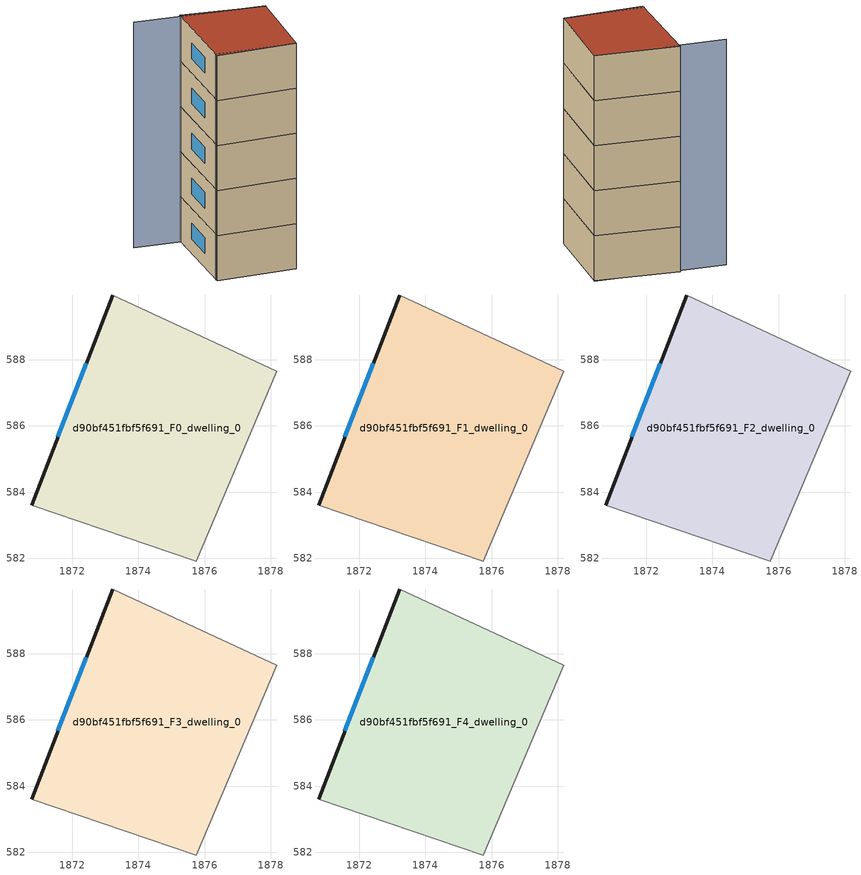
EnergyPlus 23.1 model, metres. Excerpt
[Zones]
d90bf451fbf5f691_F0_dwelling_0
 floor ground (EU_floor_Construction): 1878.19,587.65 1875.76,581.92 1870.78,583.61 1873.23,589.95 z0
 wall outside (EU_wall_Construction): 1873.23,589.95 1870.78,583.61 z0:3
 wall adiabatic (EU_wall_Construction): 1870.78,583.61 1875.76,581.92 1878.19,587.65 1873.23,589.95 z0:3
 window (EU_Window_Construction): 1872.43,587.89 1871.57,585.67 z0.98:2.02
d90bf451fbf5f691_F1_dwelling_0
 floor to d90bf451fbf5f691_F0_dwelling_0 (EU_floor_Construction): 1878.19,587.65 1875.76,581.92 1870.78,583.61 1873.23,589.95 z3
 wall outside (EU_wall_Construction): 1873.23,589.95 1870.78,583.61 z3:6
 wall adiabatic (EU_wall_Construction): 1870.78,583.61 1875.76,581.92 1878.19,587.65 1873.23,589.95 z3:6
 window (EU_Window_Construction): 1872.43,587.89 1871.57,585.67 z3.98:5.02
d90bf451fbf5f691_F2_dwelling_0
 floor to d90bf451fbf5f691_F1_dwelling_0 (EU_floor_Construction): 1878.19,587.65 1875.76,581.92 1870.78,583.61 1873.23,589.95 z6
 wall outside (EU_wall_Construction): 1873.23,589.95 1870.78,583.61 z6:9
 wall adiabatic (EU_wall_Construction): 1870.78,583.61 1875.76,581.92 1878.19,587.65 1873.23,589.95 z6:9
 window (EU_Window_Construction): 1872.43,587.89 1871.57,585.67 z6.98:8.02
d90bf451fbf5f691_F3_dwelling_0
 floor to d90bf451fbf5f691_F2_dwelling_0 (EU_floor_Construction): 1878.19,587.65 1875.76,581.92 1870.78,583.61 1873.23,589.95 z9
 wall outside (EU_wall_Construction): 1873.23,589.95 1870.78,583.61 z9:12
 wall adiabatic (EU_wall_Construction): 1870.78,583.61 1875.76,581.92 1878.19,587.65 1873.23,589.95 z9:12
 window (EU_Window_Construction): 1872.43,587.89 1871.57,585.67 z9.98:11.02
d90bf451fbf5f691_F4_dwelling_0
 floor to d90bf451fbf5f691_F3_dwelling_0 (EU_floor_Construction): 1878.19,587.65 1875.76,581.92 1870.78,583.61 1873.23,589.95 z12
 wall outside (EU_wall_Construction): 1873.23,589.95 1870.78,583.61 z12:15
 wall adiabatic (EU_wall_Construction): 1870.78,583.61 1875.76,581.92 1878.19,587.65 1873.23,589.95 z12:15
 window (EU_Window_Construction): 1872.43,587.89 1871.57,585.67 z12.98:14.02
 roof outside (EU_roof_Construction): 1875.76,581.92 1878.19,587.65 1873.23,589.95 1870.78,583.61 z15
shading: 1870.86,583.82 1875.76,581.92 / 1878.19,587.65 1870.35,590.97 z0:15
[Building]
EU S2 Campaign: North Axis=0; Terrain=City; Solar Distribution=FullExterior
[Site:Location]
Bologna: Latitude=44.5; Longitude=11.25; Time Zone=1; Elevation=37
[SizingPeriod:WeatherFileDays]
AnnualSizingPeriod: Begin Month=1; Begin Day of Month=1; End Month=12; End Day of Month=31; Day of Week for Start Day=Monday; Use Weather File Daylight Saving Period=No; Use Weather File Rain and Snow Indicators=No
[MATERIAL]
EU_InternalMass_Material: Roughness=MediumRough; Thickness=0.1; Conductivity=1; Density=1800; Specific Heat=900; Thermal Absorptance=0.9; Solar Absorptance=0.7; Visible Absorptance=0.7
[MATERIAL:NOMASS] Roughness=MediumRough; Thermal Absorptance=0.9; Solar Absorptance=0.7; Visible Absorptance=0.7
Name | Thermal Resistance
EU_wall_NoMass | 0.905828
EU_roof_NoMass | 0.37593
EU_floor_NoMass | 0.67114
[WINDOWMATERIAL:SIMPLEGLAZINGSYSTEM]
EU_Window_SimpleGlazing: UFactor=4.52486; Solar Heat Gain Coefficient=0.85; Visible Transmittance=0.85
[CONSTRUCTION]
EU_wall_Construction: EU_wall_NoMass
EU_roof_Construction: EU_roof_NoMass
EU_floor_Construction: EU_floor_NoMass
EU_Window_Construction: EU_Window_SimpleGlazing
EU_InternalMass_Construction: EU_InternalMass_Material
[ZONE] Type=1; Multiplier=1; Ceiling Height=autocalculate; Floor Area=autocalculate; Part of Total Floor Area=Yes
Name | Volume
d90bf451fbf5f691_F0_dwelling_0 | 104.567
d90bf451fbf5f691_F1_dwelling_0; d90bf451fbf5f691_F2_dwelling_0; d90bf451fbf5f691_F3_dwelling_0; d90bf451fbf5f691_F4_dwelling_0 | 104.566
[INTERNALMASS] Construction=EU_InternalMass_Construction; Surface Area=34.8557
Name | Zone or ZoneList
d90bf451fbf5f691_F0_dwelling_0_EU_InternalMass | d90bf451fbf5f691_F0_dwelling_0
d90bf451fbf5f691_F1_dwelling_0_EU_InternalMass | d90bf451fbf5f691_F1_dwelling_0
d90bf451fbf5f691_F2_dwelling_0_EU_InternalMass | d90bf451fbf5f691_F2_dwelling_0
d90bf451fbf5f691_F3_dwelling_0_EU_InternalMass | d90bf451fbf5f691_F3_dwelling_0
d90bf451fbf5f691_F4_dwelling_0_EU_InternalMass | d90bf451fbf5f691_F4_dwelling_0
[OTHEREQUIPMENT] Fuel Type=Electricity; Design Level Calculation Method=Watts/Area; Power per Zone Floor Area=1; Fraction Latent=0; Fraction Radiant=0; Fraction Lost=0; Carbon Dioxide Generation Rate=0; EndUse Subcategory=EU_Step8_InternalGains
Name | Zone or ZoneList or Space or SpaceList | Schedule
EU_Step8_InternalGain_d90bf451fbf5f691_F0_dwelling_0_f000 | d90bf451fbf5f691_F0_dwelling_0 | EU_Step8_GainSchedule_d90bf451fbf5f691_F0_dwelling_0_f000
EU_Step8_InternalGain_d90bf451fbf5f691_F1_dwelling_0_f000 | d90bf451fbf5f691_F1_dwelling_0 | EU_Step8_GainSchedule_d90bf451fbf5f691_F1_dwelling_0_f000
EU_Step8_InternalGain_d90bf451fbf5f691_F2_dwelling_0_f000 | d90bf451fbf5f691_F2_dwelling_0 | EU_Step8_GainSchedule_d90bf451fbf5f691_F2_dwelling_0_f000
EU_Step8_InternalGain_d90bf451fbf5f691_F3_dwelling_0_f000 | d90bf451fbf5f691_F3_dwelling_0 | EU_Step8_GainSchedule_d90bf451fbf5f691_F3_dwelling_0_f000
EU_Step8_InternalGain_d90bf451fbf5f691_F4_dwelling_0_f000 | d90bf451fbf5f691_F4_dwelling_0 | EU_Step8_GainSchedule_d90bf451fbf5f691_F4_dwelling_0_f000
[ZONEVENTILATION:DESIGNFLOWRATE] Schedule=EU_AlwaysOn; Design Flow Rate Calculation Method=AirChanges/Hour; Air Changes per Hour=0.73129; Ventilation Type=Natural; Fan Pressure Rise=0; Fan Total Efficiency=1; Constant Term Coefficient=1; Temperature Term Coefficient=0; Velocity Term Coefficient=0; Velocity Squared Term Coefficient=0; Minimum Indoor Temperature=-100; Maximum Indoor Temperature=100; Delta Temperature=-100; Minimum Outdoor Temperature=-100; Maximum Outdoor Temperature=100; Maximum Wind Speed=40
Name | Zone or ZoneList or Space or SpaceList
EU_ConstantAir_d90bf451fbf5f691_F0_dwelling_0 | d90bf451fbf5f691_F0_dwelling_0
EU_ConstantAir_d90bf451fbf5f691_F1_dwelling_0 | d90bf451fbf5f691_F1_dwelling_0
EU_ConstantAir_d90bf451fbf5f691_F2_dwelling_0 | d90bf451fbf5f691_F2_dwelling_0
EU_ConstantAir_d90bf451fbf5f691_F3_dwelling_0 | d90bf451fbf5f691_F3_dwelling_0
EU_ConstantAir_d90bf451fbf5f691_F4_dwelling_0 | d90bf451fbf5f691_F4_dwelling_0
[HVACTEMPLATE:THERMOSTAT] Constant Heating Setpoint=20; Constant Cooling Setpoint=50
EU_HeatOnly_d90bf451fbf5f691_F0_dwelling_0; EU_HeatOnly_d90bf451fbf5f691_F1_dwelling_0; EU_HeatOnly_d90bf451fbf5f691_F2_dwelling_0; EU_HeatOnly_d90bf451fbf5f691_F3_dwelling_0; EU_HeatOnly_d90bf451fbf5f691_F4_dwelling_0
[HVACTEMPLATE:ZONE:IDEALLOADSAIRSYSTEM] System Availability Schedule=EU_AlwaysOn; Maximum Heating Supply Air Temperature=50; Minimum Cooling Supply Air Temperature=13; Maximum Heating Supply Air Humidity Ratio=0.0156; Minimum Cooling Supply Air Humidity Ratio=0.0077; Heating Limit=NoLimit; Cooling Limit=NoLimit; Heating Availability Schedule=EU_AlwaysOn; Cooling Availability Schedule=EU_CoolingOff; Dehumidification Control Type=ConstantSensibleHeatRatio; Cooling Sensible Heat Ratio=0.7; Dehumidification Setpoint=60; Humidification Control Type=None; Humidification Setpoint=30; Outdoor Air Method=None; Outdoor Air Flow Rate per Person=0.00944; Outdoor Air Flow Rate per Zone Floor Area=0; Outdoor Air Flow Rate per Zone=0; Demand Controlled Ventilation Type=None; Outdoor Air Economizer Type=NoEconomizer; Heat Recovery Type=None; Sensible Heat Recovery Effectiveness=0.7; Latent Heat Recovery Effectiveness=0.65
Name | Template Thermostat
d90bf451fbf5f691_F0_dwelling_0 | EU_HeatOnly_d90bf451fbf5f691_F0_dwelling_0
d90bf451fbf5f691_F1_dwelling_0 | EU_HeatOnly_d90bf451fbf5f691_F1_dwelling_0
d90bf451fbf5f691_F2_dwelling_0 | EU_HeatOnly_d90bf451fbf5f691_F2_dwelling_0
d90bf451fbf5f691_F3_dwelling_0 | EU_HeatOnly_d90bf451fbf5f691_F3_dwelling_0
d90bf451fbf5f691_F4_dwelling_0 | EU_HeatOnly_d90bf451fbf5f691_F4_dwelling_0
[SIZING:ZONE] Zone Cooling Design Supply Air Temperature Input Method=SupplyAirTemperature; Zone Cooling Design Supply Air Temperature=13; Zone Heating Design Supply Air Temperature Input Method=SupplyAirTemperature; Zone Heating Design Supply Air Temperature=50; Zone Cooling Design Supply Air Humidity Ratio=0.008; Zone Heating Design Supply Air Humidity Ratio=0.008; Cooling Design Air Flow Method=DesignDay; Cooling Design Air Flow Rate=0; Cooling Minimum Air Flow per Zone Floor Area=0.000762; Cooling Minimum Air Flow=0; Cooling Minimum Air Flow Fraction=0.2; Heating Design Air Flow Method=DesignDay; Heating Design Air Flow Rate=0; Heating Maximum Air Flow per Zone Floor Area=0.002032; Heating Maximum Air Flow=0.141576; Heating Maximum Air Flow Fraction=0.3; Account for Dedicated Outdoor Air System=No; Dedicated Outdoor Air System Control Strategy=NeutralSupplyAir; Dedicated Outdoor Air Low Setpoint Temperature for Design=autosize; Dedicated Outdoor Air High Setpoint Temperature for Design=autosize; Zone Load Sizing Method=Sensible Load Only No Latent Load; Zone Latent Cooling Design Supply Air Humidity Ratio Input Method=HumidityRatioDifference; Zone Cooling Design Supply Air Humidity Ratio Difference=0.005; Zone Latent Heating Design Supply Air Humidity Ratio Input Method=HumidityRatioDifference; Zone Humidification Design Supply Air Humidity Ratio Difference=0.005
d90bf451fbf5f691_F0_dwelling_0; d90bf451fbf5f691_F1_dwelling_0; d90bf451fbf5f691_F2_dwelling_0; d90bf451fbf5f691_F3_dwelling_0; d90bf451fbf5f691_F4_dwelling_0
[SCHEDULE:CONSTANT]
Name | Hourly Value
EU_AlwaysOn | 1
EU_CoolingOff | 0
[SCHEDULE:FILE] Column Number=1; Rows to Skip at Top=0; Number of Hours of Data=8760; Column Separator=Comma; Interpolate to Timestep=No; Minutes per Item=60; Adjust Schedule for Daylight Savings=Yes
Name | File
EU_Step8_GainSchedule_d90bf451fbf5f691_F0_dwelling_0_f000 | ../../schedules/d90bf451fbf5f691/d90bf451fbf5f691_F0_dwelling_0_f000_gain.csv
EU_Step8_GainSchedule_d90bf451fbf5f691_F1_dwelling_0_f000 | ../../schedules/d90bf451fbf5f691/d90bf451fbf5f691_F1_dwelling_0_f000_gain.csv
EU_Step8_GainSchedule_d90bf451fbf5f691_F2_dwelling_0_f000 | ../../schedules/d90bf451fbf5f691/d90bf451fbf5f691_F2_dwelling_0_f000_gain.csv
EU_Step8_GainSchedule_d90bf451fbf5f691_F3_dwelling_0_f000 | ../../schedules/d90bf451fbf5f691/d90bf451fbf5f691_F3_dwelling_0_f000_gain.csv
EU_Step8_GainSchedule_d90bf451fbf5f691_F4_dwelling_0_f000 | ../../schedules/d90bf451fbf5f691/d90bf451fbf5f691_F4_dwelling_0_f000_gain.csv
